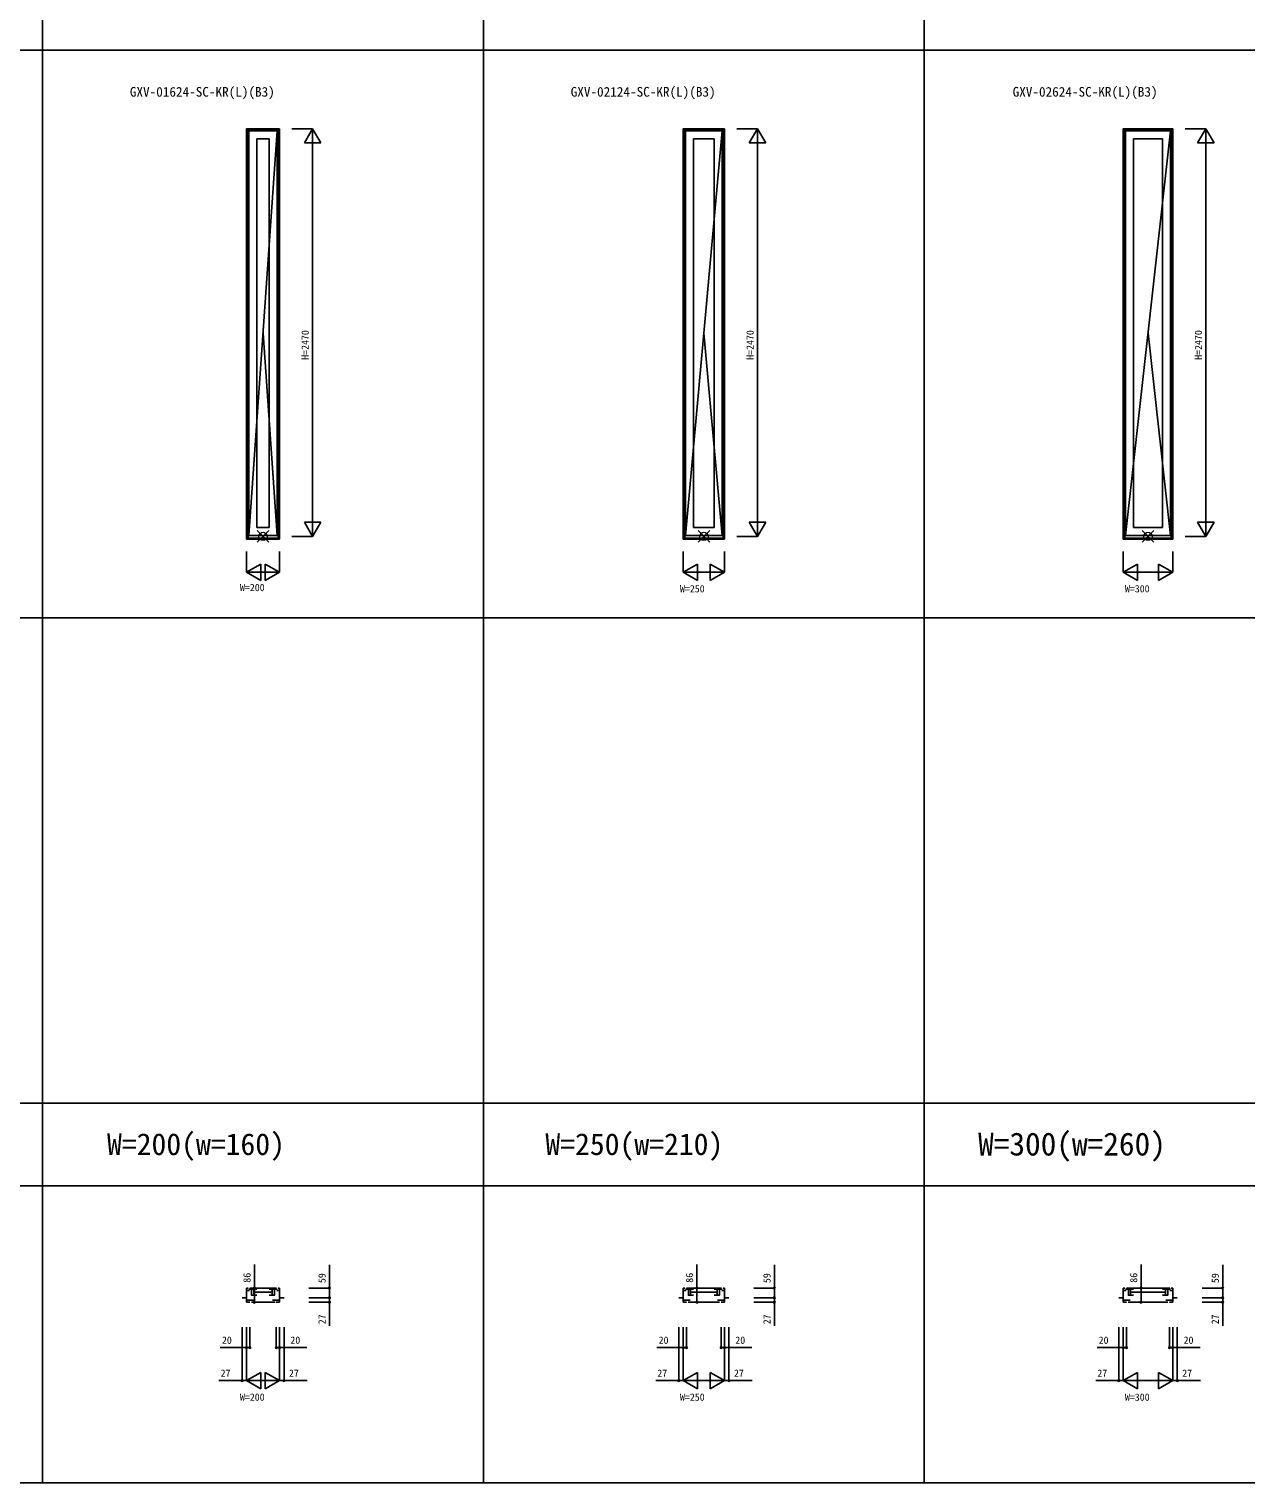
# Model space of a CAD drawing. Units: millimetres, scale not verified. Extents: x -13750 to 13750, y -10012 to 10000.
# Drawn here: x 168 to 7538, y -10000 to -1193 of the extents above; entities that cross this region are included whole.
import ezdxf
from ezdxf.enums import TextEntityAlignment as Align

# ---------------------------------------------------------------- set-up
doc = ezdxf.new("R2010")
doc.units = ezdxf.units.MM
doc.header["$LTSCALE"] = 50
for name, color, linetype in [('0-0_0', 3, 'Continuous'), ('0-1_YKK_A1', 4, 'Continuous'), ('0-2_YKK_B1', 4, 'Continuous'), ('0-4_YKK_F1', 7, 'Continuous'), ('0-6_YKK_N1', 2, 'Continuous')]:
    doc.layers.add(name, color=color, linetype=linetype)
doc.layers.add('0-5_YKK_IN', color=1, linetype='Continuous', lineweight=18)
doc.styles.add('ＭＳ ゴシック', font='')
doc.styles.get('ＭＳ ゴシック').set_extended_font_data('MS Gothic')

msp = doc.modelspace()

# ---------------------------------------------------------------- linework, layer by layer
at = {"layer": '0-1_YKK_A1'}
for p, q in [((1494, -1796.5), (1494, -4283.5)), ((1676, -1804), (1494, -1804)), ((1671, -1809), (1499, -1809)), ((1671, -4261), (1671, -1809)), ((1676, -4283.5), (1676, -1796.5)), ((1685, -4283.5), (1685, -1796.5)), ((4139, -1796.5), (4139, -4283.5)), ((4371, -1804), (4139, -1804)), ((4366, -1809), (4144, -1809)), ((4366, -4261), (4366, -1809)), ((4371, -4283.5), (4371, -1796.5)), ((4380, -4283.5), (4380, -1796.5)), ((6804, -1796.5), (6804, -4283.5)), ((7086, -1804), (6804, -1804)), ((7081, -1809), (6809, -1809)), ((7081, -4261), (7081, -1809)), ((7086, -4283.5), (7086, -1796.5)), ((7095, -4283.5), (7095, -1796.5)), ((1623, -1857), (1547, -1857)), ((1547, -4213), (1547, -1857)), ((1623, -4213), (1623, -1857)), ((4318, -1857), (4192, -1857)), ((4192, -4213), (4192, -1857)), ((4318, -4213), (4318, -1857)), ((7033, -1857), (6857, -1857)), ((6857, -4213), (6857, -1857)), ((7033, -4213), (7033, -1857)), ((1585, -3035), (1671, -4261)), ((4255, -3035), (4366, -4261)), ((6945, -3035), (7081, -4261)), ((1623, -4213), (1547, -4213)), ((4318, -4213), (4192, -4213)), ((7033, -4213), (6857, -4213)), ((1685, -4283.5), (1485, -4283.5)), ((1676, -4277.5), (1494, -4277.5)), ((1671, -4261), (1499, -4261)), ((4380, -4283.5), (4130, -4283.5)), ((4371, -4277.5), (4139, -4277.5)), ((4366, -4261), (4144, -4261)), ((7095, -4283.5), (6795, -4283.5)), ((7086, -4277.5), (6804, -4277.5)), ((7081, -4261), (6809, -4261))]:
    msp.add_line(p, q, dxfattribs=at)
for points in [[(1685, -1796.5), (1485, -1796.5), (1485, -4283.5)], [(1671, -1809), (1499, -4261), (1499, -1809)], [(4380, -1796.5), (4130, -1796.5), (4130, -4283.5)], [(4366, -1809), (4144, -4261), (4144, -1809)], [(7095, -1796.5), (6795, -1796.5), (6795, -4283.5)], [(7081, -1809), (6809, -4261), (6809, -1809)]]:
    msp.add_lwpolyline(points, dxfattribs=at)
at = {"layer": '0-2_YKK_B1'}
for p, q in [((1458, -8878.5), (1485, -8878.5)), ((1485, -8819.5), (1494, -8819.5)), ((1485, -8819.5), (1485, -8905.5)), ((1502, -8835), (1485, -8835)), ((1527.5, -8892), (1485, -8892)), ((1547, -8827), (1499, -8827)), ((1504, -8819.5), (1666, -8819.5)), ((1529.5, -8863), (1529.5, -8827)), ((1635, -8843.5), (1535, -8843.5)), ((1623, -8827), (1671, -8827)), ((1640.5, -8863), (1640.5, -8827)), ((1642.5, -8892), (1685, -8892)), ((1668, -8835), (1685, -8835)), ((1685, -8819.5), (1676, -8819.5)), ((1685, -8819.5), (1685, -8905.5)), ((1712, -8878.5), (1685, -8878.5)), ((4103, -8878.5), (4130, -8878.5)), ((4130, -8819.5), (4139, -8819.5)), ((4130, -8819.5), (4130, -8905.5)), ((4147, -8835), (4130, -8835)), ((4172.5, -8892), (4130, -8892)), ((4192, -8827), (4144, -8827)), ((4149, -8819.5), (4361, -8819.5)), ((4174.5, -8863), (4174.5, -8827)), ((4330, -8843.5), (4180, -8843.5)), ((4318, -8827), (4366, -8827)), ((4335.5, -8863), (4335.5, -8827)), ((4337.5, -8892), (4380, -8892)), ((4363, -8835), (4380, -8835)), ((4380, -8819.5), (4371, -8819.5)), ((4380, -8819.5), (4380, -8905.5)), ((4407, -8878.5), (4380, -8878.5)), ((6768, -8878.5), (6795, -8878.5)), ((6795, -8819.5), (6804, -8819.5)), ((6795, -8819.5), (6795, -8905.5)), ((6812, -8835), (6795, -8835)), ((6837.5, -8892), (6795, -8892)), ((6857, -8827), (6809, -8827)), ((6814, -8819.5), (7076, -8819.5)), ((6839.5, -8863), (6839.5, -8827)), ((7045, -8843.5), (6845, -8843.5)), ((7033, -8827), (7081, -8827)), ((7050.5, -8863), (7050.5, -8827)), ((7052.5, -8892), (7095, -8892)), ((7078, -8835), (7095, -8835)), ((7095, -8819.5), (7086, -8819.5)), ((7095, -8819.5), (7095, -8905.5)), ((7122, -8878.5), (7095, -8878.5)), ((1505, -8905.5), (1485, -8905.5)), ((1515, -8905.5), (1655, -8905.5)), ((1665, -8905.5), (1685, -8905.5)), ((4150, -8905.5), (4130, -8905.5)), ((4160, -8905.5), (4350, -8905.5)), ((4360, -8905.5), (4380, -8905.5)), ((6815, -8905.5), (6795, -8905.5)), ((6825, -8905.5), (7065, -8905.5)), ((7075, -8905.5), (7095, -8905.5))]:
    msp.add_line(p, q, dxfattribs=at)
for points in [[(1547, -8863), (1516, -8863), (1516, -8827)], [(1623, -8863), (1654, -8863), (1654, -8827)], [(4192, -8863), (4161, -8863), (4161, -8827)], [(4318, -8863), (4349, -8863), (4349, -8827)], [(6857, -8863), (6826, -8863), (6826, -8827)], [(7033, -8863), (7064, -8863), (7064, -8827)]]:
    msp.add_lwpolyline(points, dxfattribs=at)
at = {"layer": '0-4_YKK_F1'}
for p, q in [((250, -10000), (250, 9500)), ((2920, -10000), (2920, 9500)), ((5590, -10000), (5590, 9500)), ((-13750, -1320), (13250, -1320)), ((-13750, -4760), (13250, -4760)), ((-13750, -7700), (13250, -7700)), ((-13750, -8200), (13250, -8200)), ((-13750, -10000), (13750, -10000))]:
    msp.add_line(p, q, dxfattribs=at)
at = {"layer": '0-5_YKK_IN'}
for p, q in [((1549.64, -4301.86), (1620.36, -4231.14)), ((1549.64, -4231.14), (1620.36, -4301.86)), ((4219.64, -4301.86), (4290.36, -4231.14)), ((4219.64, -4231.14), (4290.36, -4301.86)), ((6909.64, -4301.86), (6980.36, -4231.14)), ((6909.64, -4231.14), (6980.36, -4301.86))]:
    msp.add_line(p, q, dxfattribs=at)
for centre in [(1585, -4266.5), (4255, -4266.5), (6945, -4266.5)]:
    msp.add_circle(centre, 25, dxfattribs=at)
at = {"layer": '0-6_YKK_N1'}
for p, q in [((1760, -1796.5), (1885, -1796.5)), ((1885, -1796.5), (1835, -1883.1)), ((1885, -1796.5), (1935, -1883.1)), ((4455, -1796.5), (4580, -1796.5)), ((4580, -1796.5), (4530, -1883.1)), ((4580, -1796.5), (4630, -1883.1)), ((7170, -1796.5), (7295, -1796.5)), ((7295, -1796.5), (7245, -1883.1)), ((7295, -1796.5), (7345, -1883.1)), ((1835, -1883.1), (1935, -1883.1)), ((4530, -1883.1), (4630, -1883.1)), ((7245, -1883.1), (7345, -1883.1)), ((1885, -4266.5), (1835, -4179.9)), ((1935, -4179.9), (1835, -4179.9)), ((4580, -4266.5), (4530, -4179.9)), ((4630, -4179.9), (4530, -4179.9)), ((7295, -4266.5), (7245, -4179.9)), ((7345, -4179.9), (7245, -4179.9)), ((1760, -4266.5), (1885, -4266.5)), ((4455, -4266.5), (4580, -4266.5)), ((7170, -4266.5), (7295, -4266.5)), ((1485, -4358.5), (1485, -4483.5)), ((1685, -4358.5), (1685, -4483.5)), ((4130, -4358.5), (4130, -4483.5)), ((4380, -4358.5), (4380, -4483.5)), ((6795, -4358.5), (6795, -4483.5)), ((7095, -4358.5), (7095, -4483.5)), ((1485, -4483.5), (1571.6, -4433.5)), ((1485, -4483.5), (1571.6, -4533.5)), ((1485, -4483.5), (1685, -4483.5)), ((1571.6, -4533.5), (1571.6, -4433.5)), ((1685, -4483.5), (1598.4, -4433.5)), ((1598.4, -4433.5), (1598.4, -4533.5)), ((1685, -4483.5), (1598.4, -4533.5)), ((4130, -4483.5), (4216.6, -4433.5)), ((4130, -4483.5), (4216.6, -4533.5)), ((4130, -4483.5), (4380, -4483.5)), ((4216.6, -4533.5), (4216.6, -4433.5)), ((4380, -4483.5), (4293.4, -4433.5)), ((4293.4, -4433.5), (4293.4, -4533.5)), ((4380, -4483.5), (4293.4, -4533.5)), ((6795, -4483.5), (6881.6, -4433.5)), ((6795, -4483.5), (6881.6, -4533.5)), ((6795, -4483.5), (7095, -4483.5)), ((6881.6, -4533.5), (6881.6, -4433.5)), ((7095, -4483.5), (7008.4, -4433.5)), ((7008.4, -4433.5), (7008.4, -4533.5)), ((7095, -4483.5), (7008.4, -4533.5)), ((1532.64, -8677.23), (1532.64, -8819.5)), ((4212.87, -8677.23), (4212.87, -8819.5)), ((6902.87, -8677.23), (6902.87, -8819.5)), ((1657.64, -8819.5), (1532.64, -8819.5)), ((1532.64, -8819.5), (1532.64, -8905.5)), ((1862, -8819.5), (1987, -8819.5)), ((1862, -8878.5), (1987, -8878.5)), ((1987, -8878.5), (1987, -8905.5)), ((4337.87, -8819.5), (4212.87, -8819.5)), ((4212.87, -8819.5), (4212.87, -8905.5)), ((4557, -8819.5), (4682, -8819.5)), ((4557, -8878.5), (4682, -8878.5)), ((4682, -8878.5), (4682, -8905.5)), ((7027.87, -8819.5), (6902.87, -8819.5)), ((6902.87, -8819.5), (6902.87, -8905.5)), ((7272, -8819.5), (7397, -8819.5)), ((7272, -8878.5), (7397, -8878.5)), ((7397, -8878.5), (7397, -8905.5)), ((1657.64, -8905.5), (1532.64, -8905.5)), ((1862, -8905.5), (1987, -8905.5)), ((1987, -9048.93), (1987, -8905.5)), ((4337.87, -8905.5), (4212.87, -8905.5)), ((4557, -8905.5), (4682, -8905.5)), ((4682, -9048.93), (4682, -8905.5)), ((7027.87, -8905.5), (6902.87, -8905.5)), ((7272, -8905.5), (7397, -8905.5)), ((7397, -9048.93), (7397, -8905.5)), ((1458, -9055.5), (1458, -9380.5)), ((1485, -9055.5), (1485, -9180.5)), ((1485, -9055.5), (1485, -9380.5)), ((1685, -9055.5), (1685, -9180.5)), ((1685, -9055.5), (1685, -9380.5)), ((1712, -9055.5), (1712, -9380.5)), ((4103, -9055.5), (4103, -9380.5)), ((4130, -9055.5), (4130, -9180.5)), ((4130, -9055.5), (4130, -9380.5)), ((4380, -9055.5), (4380, -9180.5)), ((4380, -9055.5), (4380, -9380.5)), ((4407, -9055.5), (4407, -9380.5)), ((6768, -9055.5), (6768, -9380.5)), ((6795, -9055.5), (6795, -9180.5)), ((6795, -9055.5), (6795, -9380.5)), ((7095, -9055.5), (7095, -9180.5)), ((7095, -9055.5), (7095, -9380.5)), ((7122, -9055.5), (7122, -9380.5)), ((1485, -9380.5), (1571.6, -9330.5)), ((1571.6, -9430.5), (1571.6, -9330.5)), ((1685, -9380.5), (1598.4, -9330.5)), ((1598.4, -9330.5), (1598.4, -9430.5)), ((4130, -9380.5), (4216.6, -9330.5)), ((4216.6, -9430.5), (4216.6, -9330.5)), ((4380, -9380.5), (4293.4, -9330.5)), ((4293.4, -9330.5), (4293.4, -9430.5)), ((6795, -9380.5), (6881.6, -9330.5)), ((6881.6, -9430.5), (6881.6, -9330.5)), ((7095, -9380.5), (7008.4, -9330.5)), ((7008.4, -9330.5), (7008.4, -9430.5)), ((1485, -9380.5), (1571.6, -9430.5)), ((1485, -9380.5), (1685, -9380.5)), ((1685, -9380.5), (1598.4, -9430.5)), ((4130, -9380.5), (4216.6, -9430.5)), ((4130, -9380.5), (4380, -9380.5)), ((4380, -9380.5), (4293.4, -9430.5)), ((6795, -9380.5), (6881.6, -9430.5)), ((6795, -9380.5), (7095, -9380.5)), ((7095, -9380.5), (7008.4, -9430.5))]:
    msp.add_line(p, q, dxfattribs=at)
for points in [[(1885, -1796.5), (1885, -4266.5), (1935, -4179.9)], [(4580, -1796.5), (4580, -4266.5), (4630, -4179.9)], [(7295, -1796.5), (7295, -4266.5), (7345, -4179.9)], [(1862, -8878.5), (1987, -8878.5), (1987, -8819.5), (1987, -8679.5)], [(4557, -8878.5), (4682, -8878.5), (4682, -8819.5), (4682, -8679.5)], [(7272, -8878.5), (7397, -8878.5), (7397, -8819.5), (7397, -8679.5)], [(1485, -9055.5), (1485, -9380.5), (1458, -9380.5), (1318, -9380.5)], [(1505, -9055.5), (1505, -9180.5), (1485, -9180.5), (1325.96, -9180.5)], [(1665, -9055.5), (1665, -9180.5), (1685, -9180.5), (1850.39, -9180.5)], [(1685, -9055.5), (1685, -9380.5), (1712, -9380.5), (1852, -9380.5)], [(4130, -9055.5), (4130, -9380.5), (4103, -9380.5), (3963, -9380.5)], [(4150, -9055.5), (4150, -9180.5), (4130, -9180.5), (3970.96, -9180.5)], [(4360, -9055.5), (4360, -9180.5), (4380, -9180.5), (4545.39, -9180.5)], [(4380, -9055.5), (4380, -9380.5), (4407, -9380.5), (4547, -9380.5)], [(6795, -9055.5), (6795, -9380.5), (6768, -9380.5), (6628, -9380.5)], [(6815, -9055.5), (6815, -9180.5), (6795, -9180.5), (6635.96, -9180.5)], [(7075, -9055.5), (7075, -9180.5), (7095, -9180.5), (7260.39, -9180.5)], [(7095, -9055.5), (7095, -9380.5), (7122, -9380.5), (7262, -9380.5)]]:
    msp.add_lwpolyline(points, dxfattribs=at)
for centre in [(1532.64, -8819.5), (1987, -8819.5), (1987, -8878.5), (1987, -8878.5), (4212.87, -8819.5), (4682, -8819.5), (4682, -8878.5), (4682, -8878.5), (6902.87, -8819.5), (7397, -8819.5), (7397, -8878.5), (7397, -8878.5), (1532.64, -8905.5), (1987, -8905.5), (4212.87, -8905.5), (4682, -8905.5), (6902.87, -8905.5), (7397, -8905.5), (1485, -9180.5), (1505, -9180.5), (1665, -9180.5), (1685, -9180.5), (4130, -9180.5), (4150, -9180.5), (4360, -9180.5), (4380, -9180.5), (6795, -9180.5), (6815, -9180.5), (7075, -9180.5), (7095, -9180.5), (1458, -9380.5), (1712, -9380.5), (4103, -9380.5), (4407, -9380.5), (6768, -9380.5), (7122, -9380.5)]:
    msp.add_circle(centre, 5, dxfattribs=at)

# ---------------------------------------------------------------- texts
at = {"layer": '0-0_0', "color": 7, "style": 'ＭＳ ゴシック'}
for s, p in [('GXV-01624-SC-KR(L)(B3)', (778.33, -1620)), ('GXV-02124-SC-KR(L)(B3)', (3448.33, -1620)), ('GXV-02624-SC-KR(L)(B3)', (6125, -1620))]:
    msp.add_text(s, height=58.65, dxfattribs=at).set_placement(p, align=Align.BOTTOM_LEFT)
at = {"layer": '0-0_0', "style": 'ＭＳ ゴシック'}
for s, height, p in [('W=200(w=160)', 132, (640, -8053.37)), ('W=250(w=210)', 132, (3295, -8053.37)), ('W=300(w=260)', 139.3, (5915.83, -8058.37))]:
    msp.add_text(s, height=height, dxfattribs=at).set_placement(p, align=Align.BOTTOM_LEFT)
at = {"layer": '0-6_YKK_N1', "style": 'ＭＳ ゴシック'}
for s, p in [('H=2470', (1875, -3196.5)), ('H=2470', (4570, -3196.5)), ('H=2470', (7285, -3196.5)), ('86', (1522.64, -8787.23)), ('59', (1977, -8789.5)), ('86', (4202.87, -8787.23)), ('59', (4672, -8789.5)), ('86', (6892.87, -8787.23)), ('59', (7387, -8789.5)), ('27', (1977, -9038.93)), ('27', (4672, -9038.93)), ('27', (7387, -9038.93))]:
    msp.add_text(s, height=43.99, rotation=90, dxfattribs=at).set_placement(p, align=Align.BOTTOM_LEFT)
for s, p in [('W=200', (1445, -4611.05)), ('W=250', (4110, -4618.5)), ('W=300', (6805, -4618.5)), ('20', (1335.96, -9170.5)), ('20', (1750.39, -9170.5)), ('20', (3980.96, -9170.5)), ('20', (4445.39, -9170.5)), ('20', (6645.96, -9170.5)), ('20', (7160.39, -9170.5)), ('27', (1328, -9370.5)), ('27', (1742, -9370.5)), ('27', (3973, -9370.5)), ('27', (4437, -9370.5)), ('27', (6638, -9370.5)), ('27', (7152, -9370.5)), ('W=200', (1445, -9515.5)), ('W=250', (4110, -9515.5)), ('W=300', (6805, -9515.5))]:
    msp.add_text(s, height=43.99, dxfattribs=at).set_placement(p, align=Align.BOTTOM_LEFT)

doc.saveas('drawing.dxf')
